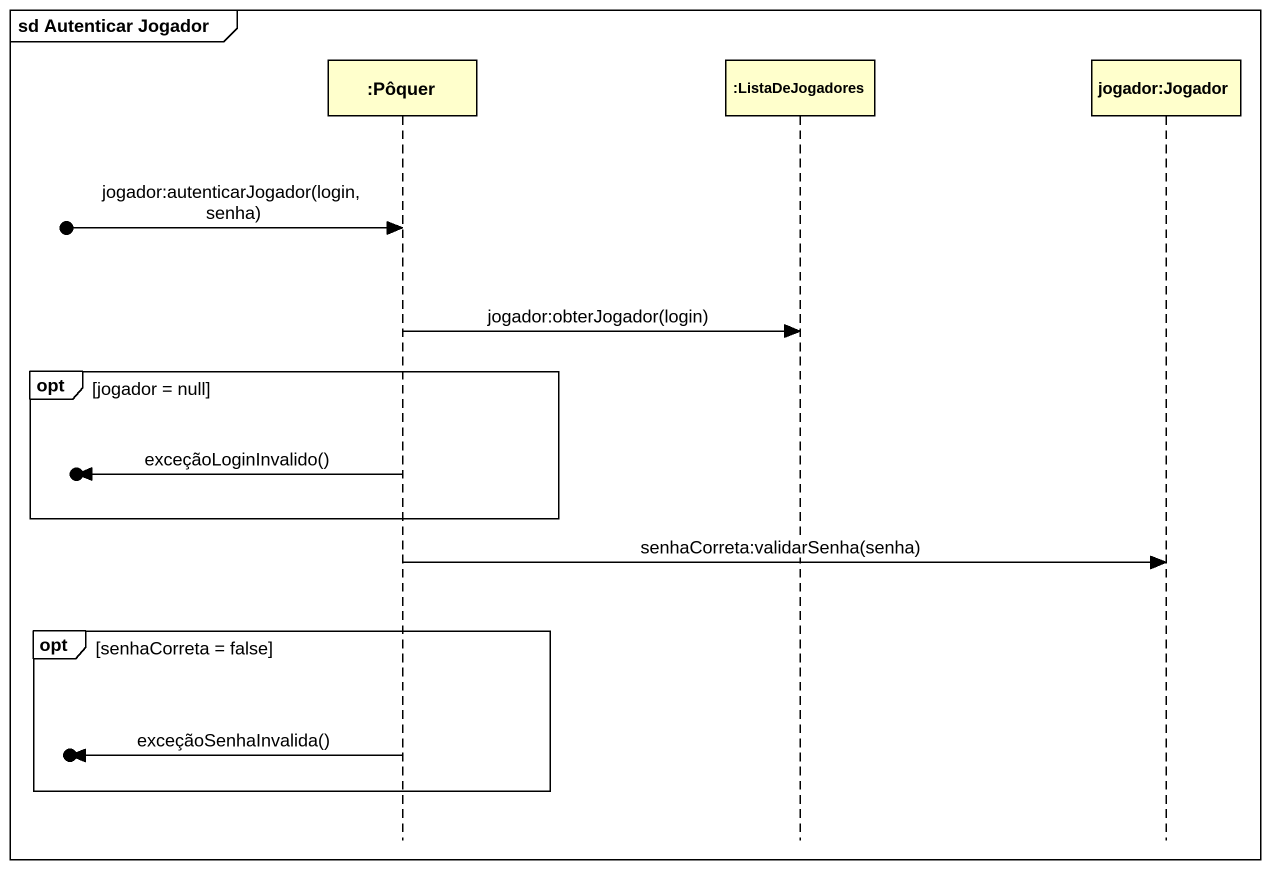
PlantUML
@startuml
mainframe sd Autenticar Jogador
hide footbox
participant ":Pôquer" as Pôquer
participant ":ListaDeJogadores" as ListaDeJogadores
participant "jogador:Jogador" as jogador_Jogador

[o-> Pôquer : jogador:autenticarJogador(login, senha)
Pôquer -> ListaDeJogadores : jogador:obterJogador(login)
opt jogador = null
  [o<- Pôquer : exceçãoLoginInvalido()
end
Pôquer -> jogador_Jogador : senhaCorreta:validarSenha(senha)
opt senhaCorreta = false
  [o<- Pôquer : exceçãoSenhaInvalida()
end
@enduml
